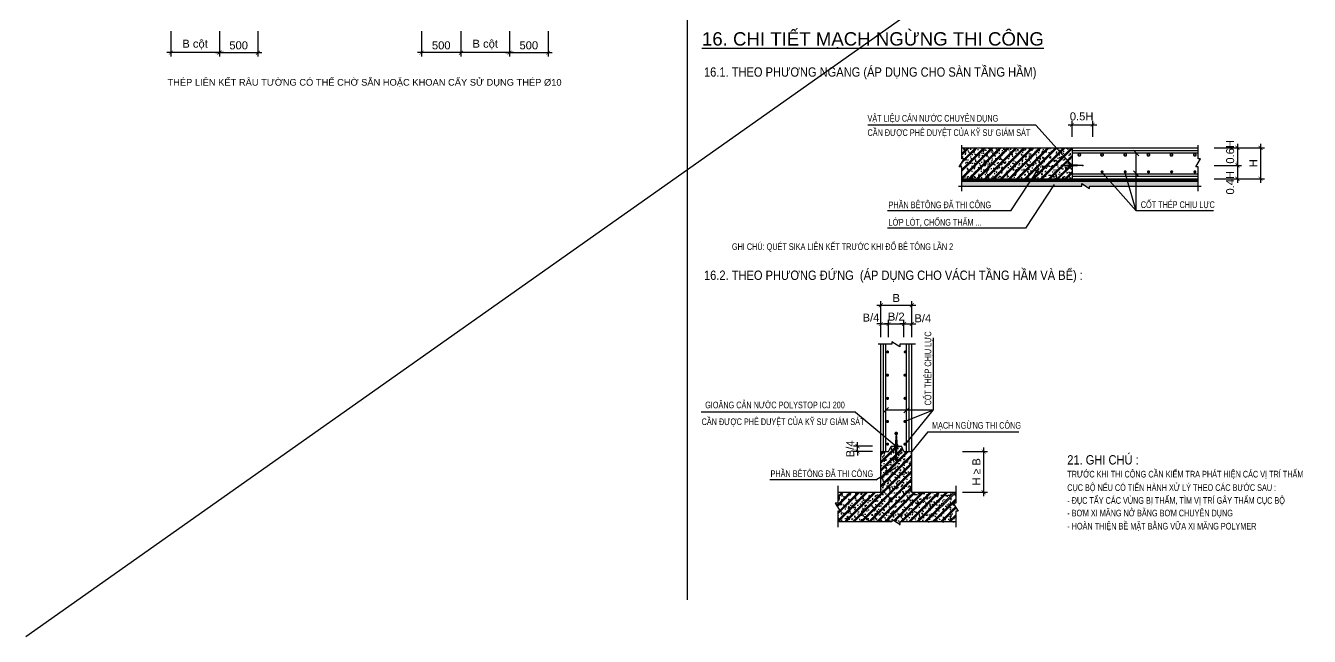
# Model space of a CAD drawing. Header units: millimetres. Extents: x -241424 to 696054, y -125618 to 93710.
# Drawn here: x 201026 to 249154, y -3 to 22912 of the extents above; entities that cross this region are included whole.
import ezdxf
from ezdxf.enums import TextEntityAlignment as Align

# ---------------------------------------------------------------- set-up
doc = ezdxf.new("R2010")
doc.units = ezdxf.units.MM
doc.header["$LTSCALE"] = 7
doc.header["$PDMODE"] = 3
doc.layers.get('0').update_dxf_attribs({"linetype": 'CONTINUOUS'})
doc.layers.get('Defpoints').update_dxf_attribs({"color": 6, "linetype": 'CONTINUOUS'})
for name, color, linetype in [('CDC_02_DIM', 1, 'CONTINUOUS'), ('CDC_03_BORDER', 3, 'CONTINUOUS'), ('CDC_05_STEEL', 4, 'CONTINUOUS'), ('CDC_06_TEXT', 2, 'CONTINUOUS'), ('CDC_10_HATCH', 251, 'CONTINUOUS'), ('CDC_11_NOTE', 8, 'CONTINUOUS')]:
    doc.layers.add(name, color=color, linetype=linetype)
doc.layers.add('KCS_Plotter', color=11, linetype='CONTINUOUS', plot=False)
doc.styles.add('ARIAL', font='arial.ttf')
doc.dimstyles.new('DIM1-25', dxfattribs={"dimscale": 1.2, "dimtxt": 250, "dimasz": 125, "dimexe": 125, "dimexo": 0.06, "dimgap": 100, "dimtad": 1, "dimdec": 0, "dimzin": 0, "dimdsep": 46, "dimtxsty": 'ARIAL', "dimblk": 'ARCHTICK', "dimcen": 100, "dimdle": 125, "dimclrd": 256, "dimclre": 1, "dimclrt": 2, "dimadec": 0, "dimazin": 0, "dimtfac": 1, "dimtdec": 0, "dimtix": 1, "dimtmove": 2, "dimatfit": 0, "dimfxl": 1, "dimtolj": 1, "dimtzin": 0, "dimarcsym": 0})

# ---------------------------------------------------------------- blocks, each defined once
blk = doc.blocks.new('_ArchTick')
at = {"color": 0, "linetype": 'ByBlock', "const_width": 0.15}
blk.add_lwpolyline([(-0.5, -0.5), (0.5, 0.5)], dxfattribs=at)
blk = doc.blocks.new('*D243')
at = {"layer": 'CDC_02_DIM', "color": 1, "lineweight": -2, "transparency": 16777216}
for p, q in [((206467, 22703), (206467, 21749)), ((208287, 22703), (208287, 21749))]:
    blk.add_line(p, q, dxfattribs=at)
at = {"layer": 'CDC_02_DIM', "lineweight": -2, "transparency": 16777216}
blk.add_line((208437, 21899), (206317, 21899), dxfattribs=at)
at = {"layer": 'Defpoints', "color": 0, "transparency": 16777216}
for p in [(206467, 22703), (208287, 22703), (206467, 21899)]:
    blk.add_point(p, dxfattribs=at)
at = {"layer": 'CDC_02_DIM', "lineweight": -2, "transparency": 16777216, "xscale": 150, "yscale": 150, "zscale": 150, "rotation": 180}
blk.add_blockref('_ArchTick', (206467, 21899), dxfattribs=at)
at = {"layer": 'CDC_02_DIM', "lineweight": -2, "transparency": 16777216, "xscale": 150, "yscale": 150, "zscale": 150}
blk.add_blockref('_ArchTick', (208287, 21899), dxfattribs=at)
at = {"layer": 'CDC_02_DIM', "color": 2, "transparency": 16777216, "insert": (207377, 22203), "char_height": 300, "attachment_point": 5, "style": 'ARIAL'}
blk.add_mtext('\\A1;B cột', dxfattribs=at)
blk = doc.blocks.new('*D244')
at = {"layer": 'CDC_02_DIM', "color": 1, "lineweight": -2, "transparency": 16777216}
for p, q in [((208287, 22703), (208287, 21749)), ((209736, 22703), (209736, 21749))]:
    blk.add_line(p, q, dxfattribs=at)
at = {"layer": 'CDC_02_DIM', "lineweight": -2, "transparency": 16777216}
blk.add_line((208137, 21899), (209886, 21899), dxfattribs=at)
at = {"layer": 'Defpoints', "color": 0, "transparency": 16777216}
for p in [(208287, 22703), (209736, 22703), (209736, 21899)]:
    blk.add_point(p, dxfattribs=at)
at = {"layer": 'CDC_02_DIM', "lineweight": -2, "transparency": 16777216, "xscale": 150, "yscale": 150, "zscale": 150, "rotation": 180}
blk.add_blockref('_ArchTick', (208287, 21899), dxfattribs=at)
at = {"layer": 'CDC_02_DIM', "lineweight": -2, "transparency": 16777216, "xscale": 150, "yscale": 150, "zscale": 150}
blk.add_blockref('_ArchTick', (209736, 21899), dxfattribs=at)
at = {"layer": 'CDC_02_DIM', "color": 2, "transparency": 16777216, "insert": (209011, 22172), "char_height": 300, "attachment_point": 5, "style": 'ARIAL'}
blk.add_mtext('\\A1;500', dxfattribs=at)
blk = doc.blocks.new('*D245')
at = {"layer": 'CDC_02_DIM', "color": 1, "lineweight": -2, "transparency": 16777216}
for p, q in [((217346, 22703), (217346, 21749)), ((219166, 22703), (219166, 21749))]:
    blk.add_line(p, q, dxfattribs=at)
at = {"layer": 'CDC_02_DIM', "lineweight": -2, "transparency": 16777216}
blk.add_line((219316, 21899), (217196, 21899), dxfattribs=at)
at = {"layer": 'Defpoints', "color": 0, "transparency": 16777216}
for p in [(217346, 22703), (219166, 22703), (217346, 21899)]:
    blk.add_point(p, dxfattribs=at)
at = {"layer": 'CDC_02_DIM', "lineweight": -2, "transparency": 16777216, "xscale": 150, "yscale": 150, "zscale": 150, "rotation": 180}
blk.add_blockref('_ArchTick', (217346, 21899), dxfattribs=at)
at = {"layer": 'CDC_02_DIM', "lineweight": -2, "transparency": 16777216, "xscale": 150, "yscale": 150, "zscale": 150}
blk.add_blockref('_ArchTick', (219166, 21899), dxfattribs=at)
at = {"layer": 'CDC_02_DIM', "color": 2, "transparency": 16777216, "insert": (218256, 22203), "char_height": 300, "attachment_point": 5, "style": 'ARIAL'}
blk.add_mtext('\\A1;B cột', dxfattribs=at)
blk = doc.blocks.new('*D246')
at = {"layer": 'CDC_02_DIM', "color": 1, "lineweight": -2, "transparency": 16777216}
for p, q in [((215868, 22703), (215868, 21749)), ((217346, 22703), (217346, 21749))]:
    blk.add_line(p, q, dxfattribs=at)
at = {"layer": 'CDC_02_DIM', "lineweight": -2, "transparency": 16777216}
blk.add_line((217496, 21899), (215718, 21899), dxfattribs=at)
at = {"layer": 'Defpoints', "color": 0, "transparency": 16777216}
for p in [(215868, 22703), (217346, 22703), (215868, 21899)]:
    blk.add_point(p, dxfattribs=at)
at = {"layer": 'CDC_02_DIM', "lineweight": -2, "transparency": 16777216, "xscale": 150, "yscale": 150, "zscale": 150, "rotation": 180}
blk.add_blockref('_ArchTick', (215868, 21899), dxfattribs=at)
at = {"layer": 'CDC_02_DIM', "lineweight": -2, "transparency": 16777216, "xscale": 150, "yscale": 150, "zscale": 150}
blk.add_blockref('_ArchTick', (217346, 21899), dxfattribs=at)
at = {"layer": 'CDC_02_DIM', "color": 2, "transparency": 16777216, "insert": (216607, 22172), "char_height": 300, "attachment_point": 5, "style": 'ARIAL'}
blk.add_mtext('\\A1;500', dxfattribs=at)
blk = doc.blocks.new('*D247')
at = {"layer": 'CDC_02_DIM', "color": 1, "lineweight": -2, "transparency": 16777216}
for p, q in [((219166, 22703), (219166, 21749)), ((220615, 22703), (220615, 21749))]:
    blk.add_line(p, q, dxfattribs=at)
at = {"layer": 'CDC_02_DIM', "lineweight": -2, "transparency": 16777216}
blk.add_line((219016, 21899), (220765, 21899), dxfattribs=at)
at = {"layer": 'Defpoints', "color": 0, "transparency": 16777216}
for p in [(219166, 22703), (220615, 22703), (220615, 21899)]:
    blk.add_point(p, dxfattribs=at)
at = {"layer": 'CDC_02_DIM', "lineweight": -2, "transparency": 16777216, "xscale": 150, "yscale": 150, "zscale": 150, "rotation": 180}
blk.add_blockref('_ArchTick', (219166, 21899), dxfattribs=at)
at = {"layer": 'CDC_02_DIM', "lineweight": -2, "transparency": 16777216, "xscale": 150, "yscale": 150, "zscale": 150}
blk.add_blockref('_ArchTick', (220615, 21899), dxfattribs=at)
at = {"layer": 'CDC_02_DIM', "color": 2, "transparency": 16777216, "insert": (219890, 22172), "char_height": 300, "attachment_point": 5, "style": 'ARIAL'}
blk.add_mtext('\\A1;500', dxfattribs=at)
blk = doc.blocks.new('*D263')
at = {"layer": 'CDC_02_DIM', "color": 1, "lineweight": -2, "transparency": 16777216}
for p, q in [((240259, 18738), (240259, 19344)), ((241033, 18738), (241033, 19344))]:
    blk.add_line(p, q, dxfattribs=at)
at = {"layer": 'CDC_02_DIM', "lineweight": -2, "transparency": 16777216}
blk.add_line((240109, 19194), (241183, 19194), dxfattribs=at)
at = {"layer": 'Defpoints', "color": 0, "transparency": 16777216}
for p in [(241033, 19194), (240259, 18738), (241033, 18738)]:
    blk.add_point(p, dxfattribs=at)
at = {"layer": 'CDC_02_DIM', "lineweight": -2, "transparency": 16777216, "xscale": 150, "yscale": 150, "zscale": 150, "rotation": 180}
blk.add_blockref('_ArchTick', (240259, 19194), dxfattribs=at)
at = {"layer": 'CDC_02_DIM', "lineweight": -2, "transparency": 16777216, "xscale": 150, "yscale": 150, "zscale": 150}
blk.add_blockref('_ArchTick', (241033, 19194), dxfattribs=at)
at = {"layer": 'CDC_02_DIM', "color": 2, "transparency": 16777216, "insert": (240617, 19507), "char_height": 300, "attachment_point": 5, "style": 'ARIAL'}
blk.add_mtext('\\A1;0.5H', dxfattribs=at)
blk = doc.blocks.new('*D264')
at = {"layer": 'CDC_02_DIM', "color": 1, "lineweight": -2, "transparency": 16777216}
for p, q in [((245592, 18327), (247477, 18327)), ((246460, 17168), (247477, 17168))]:
    blk.add_line(p, q, dxfattribs=at)
at = {"layer": 'CDC_02_DIM', "lineweight": -2, "transparency": 16777216}
blk.add_line((247327, 18477), (247327, 17018), dxfattribs=at)
at = {"layer": 'Defpoints', "color": 0, "transparency": 16777216}
for p in [(245592, 18327), (246460, 17168), (247327, 17168)]:
    blk.add_point(p, dxfattribs=at)
at = {"layer": 'CDC_02_DIM', "lineweight": -2, "transparency": 16777216, "xscale": 150, "yscale": 150, "zscale": 150}
for p, rotation in [((247327, 18327), 90), ((247327, 17168), 270)]:
    blk.add_blockref('_ArchTick', p, dxfattribs=dict(at, rotation=rotation))
at = {"layer": 'CDC_02_DIM', "color": 2, "transparency": 16777216, "insert": (247057, 17748), "char_height": 300, "attachment_point": 5, "rotation": 90, "style": 'ARIAL'}
blk.add_mtext('\\A1;H', dxfattribs=at)
blk = doc.blocks.new('*D265')
at = {"layer": 'CDC_02_DIM', "color": 1, "lineweight": -2, "transparency": 16777216}
for p, q in [((245592, 18327), (246610, 18327)), ((245592, 17665), (246610, 17665))]:
    blk.add_line(p, q, dxfattribs=at)
at = {"layer": 'CDC_02_DIM', "lineweight": -2, "transparency": 16777216}
blk.add_line((246460, 18477), (246460, 17515), dxfattribs=at)
at = {"layer": 'Defpoints', "color": 0, "transparency": 16777216}
for p in [(245592, 18327), (245592, 17665), (246460, 17665)]:
    blk.add_point(p, dxfattribs=at)
at = {"layer": 'CDC_02_DIM', "lineweight": -2, "transparency": 16777216, "xscale": 150, "yscale": 150, "zscale": 150}
for p, rotation in [((246460, 18327), 90), ((246460, 17665), 270)]:
    blk.add_blockref('_ArchTick', p, dxfattribs=dict(at, rotation=rotation))
at = {"layer": 'CDC_02_DIM', "color": 2, "transparency": 16777216, "insert": (246187, 18177), "char_height": 300, "attachment_point": 5, "rotation": 90, "style": 'ARIAL'}
blk.add_mtext('\\A1;0.6H', dxfattribs=at)
blk = doc.blocks.new('*D266')
at = {"layer": 'CDC_02_DIM', "lineweight": -2, "transparency": 16777216}
for p, q in [((246460, 17665), (246460, 17815)), ((246460, 17665), (246460, 17167)), ((246460, 17167), (246460, 17017))]:
    blk.add_line(p, q, dxfattribs=at)
at = {"layer": 'CDC_02_DIM', "color": 1, "lineweight": -2, "transparency": 16777216}
for p, q in [((245592, 17665), (246610, 17665)), ((245592, 17167), (246610, 17167))]:
    blk.add_line(p, q, dxfattribs=at)
at = {"layer": 'Defpoints', "color": 0, "transparency": 16777216}
for p in [(245592, 17665), (245592, 17167), (246460, 17167)]:
    blk.add_point(p, dxfattribs=at)
at = {"layer": 'CDC_02_DIM', "lineweight": -2, "transparency": 16777216, "xscale": 150, "yscale": 150, "zscale": 150}
for p, rotation in [((246460, 17665), 270), ((246460, 17167), 90)]:
    blk.add_blockref('_ArchTick', p, dxfattribs=dict(at, rotation=rotation))
at = {"layer": 'CDC_02_DIM', "color": 2, "transparency": 16777216, "insert": (246187, 17018), "char_height": 300, "attachment_point": 5, "rotation": 90, "style": 'ARIAL'}
blk.add_mtext('\\A1;0.4H', dxfattribs=at)
blk = doc.blocks.new('*D267')
at = {"layer": 'CDC_02_DIM', "lineweight": -2, "transparency": 16777216}
for p, q in [((232220, 7128), (232220, 7278)), ((232220, 6935), (232220, 7128)), ((232220, 6935), (232220, 6785))]:
    blk.add_line(p, q, dxfattribs=at)
at = {"layer": 'CDC_02_DIM', "color": 1, "lineweight": -2, "transparency": 16777216}
for p, q in [((232778, 7128), (232070, 7128)), ((232778, 6935), (232070, 6935))]:
    blk.add_line(p, q, dxfattribs=at)
at = {"layer": 'Defpoints', "color": 0, "transparency": 16777216}
for p in [(232220, 7128), (232778, 7128), (232778, 6935)]:
    blk.add_point(p, dxfattribs=at)
at = {"layer": 'CDC_02_DIM', "lineweight": -2, "transparency": 16777216, "xscale": 150, "yscale": 150, "zscale": 150}
for p, rotation in [((232220, 7128), 270), ((232220, 6935), 90)]:
    blk.add_blockref('_ArchTick', p, dxfattribs=dict(at, rotation=rotation))
at = {"layer": 'CDC_02_DIM', "color": 2, "transparency": 16777216, "insert": (231944, 7032), "char_height": 300, "attachment_point": 5, "rotation": 90, "style": 'ARIAL'}
blk.add_mtext('\\A1;B/4', dxfattribs=at)
blk = doc.blocks.new('*D271')
at = {"layer": 'CDC_02_DIM', "lineweight": -2, "transparency": 16777216}
for p, q in [((233377, 11718), (233227, 11718)), ((233377, 11718), (233957, 11718)), ((233957, 11718), (234107, 11718))]:
    blk.add_line(p, q, dxfattribs=at)
at = {"layer": 'CDC_02_DIM', "color": 1, "lineweight": -2, "transparency": 16777216}
for p, q in [((233377, 11222), (233377, 11868)), ((233957, 11222), (233957, 11868))]:
    blk.add_line(p, q, dxfattribs=at)
at = {"layer": 'Defpoints', "color": 0, "transparency": 16777216}
for p in [(233957, 11718), (233377, 11222), (233957, 11222)]:
    blk.add_point(p, dxfattribs=at)
at = {"layer": 'CDC_02_DIM', "lineweight": -2, "transparency": 16777216, "xscale": 150, "yscale": 150, "zscale": 150}
blk.add_blockref('_ArchTick', (233377, 11718), dxfattribs=at)
at = {"layer": 'CDC_02_DIM', "lineweight": -2, "transparency": 16777216, "xscale": 150, "yscale": 150, "zscale": 150, "rotation": 180}
blk.add_blockref('_ArchTick', (233957, 11718), dxfattribs=at)
at = {"layer": 'CDC_02_DIM', "color": 2, "transparency": 16777216, "insert": (233667, 11993), "char_height": 300, "attachment_point": 5, "style": 'ARIAL'}
blk.add_mtext('\\A1;B/2', dxfattribs=at)
blk = doc.blocks.new('*D272')
at = {"layer": 'CDC_02_DIM', "lineweight": -2, "transparency": 16777216}
for p, q in [((233087, 11718), (232937, 11718)), ((233087, 11718), (233377, 11718)), ((233377, 11718), (233527, 11718))]:
    blk.add_line(p, q, dxfattribs=at)
at = {"layer": 'CDC_02_DIM', "color": 1, "lineweight": -2, "transparency": 16777216}
for p, q in [((233087, 11222), (233087, 11868)), ((233377, 11222), (233377, 11868))]:
    blk.add_line(p, q, dxfattribs=at)
at = {"layer": 'Defpoints', "color": 0, "transparency": 16777216}
for p in [(233377, 11718), (233087, 11222), (233377, 11222)]:
    blk.add_point(p, dxfattribs=at)
at = {"layer": 'CDC_02_DIM', "lineweight": -2, "transparency": 16777216, "xscale": 150, "yscale": 150, "zscale": 150}
blk.add_blockref('_ArchTick', (233087, 11718), dxfattribs=at)
at = {"layer": 'CDC_02_DIM', "lineweight": -2, "transparency": 16777216, "xscale": 150, "yscale": 150, "zscale": 150, "rotation": 180}
blk.add_blockref('_ArchTick', (233377, 11718), dxfattribs=at)
at = {"layer": 'CDC_02_DIM', "color": 2, "transparency": 16777216, "insert": (232720, 11956), "char_height": 300, "attachment_point": 5, "style": 'ARIAL'}
blk.add_mtext('\\A1;B/4', dxfattribs=at)
blk = doc.blocks.new('*D273')
at = {"layer": 'CDC_02_DIM', "color": 1, "lineweight": -2, "transparency": 16777216}
for p, q in [((233087, 11222), (233087, 12573)), ((234247, 11222), (234247, 12573))]:
    blk.add_line(p, q, dxfattribs=at)
at = {"layer": 'CDC_02_DIM', "lineweight": -2, "transparency": 16777216}
blk.add_line((232937, 12423), (234397, 12423), dxfattribs=at)
at = {"layer": 'Defpoints', "color": 0, "transparency": 16777216}
for p in [(234247, 12423), (233087, 11222), (234247, 11222)]:
    blk.add_point(p, dxfattribs=at)
at = {"layer": 'CDC_02_DIM', "lineweight": -2, "transparency": 16777216, "xscale": 150, "yscale": 150, "zscale": 150, "rotation": 180}
blk.add_blockref('_ArchTick', (233087, 12423), dxfattribs=at)
at = {"layer": 'CDC_02_DIM', "lineweight": -2, "transparency": 16777216, "xscale": 150, "yscale": 150, "zscale": 150}
blk.add_blockref('_ArchTick', (234247, 12423), dxfattribs=at)
at = {"layer": 'CDC_02_DIM', "color": 2, "transparency": 16777216, "insert": (233667, 12693), "char_height": 300, "attachment_point": 5, "style": 'ARIAL'}
blk.add_mtext('\\A1;B', dxfattribs=at)
blk = doc.blocks.new('*D274')
at = {"layer": 'CDC_02_DIM', "lineweight": -2, "transparency": 16777216}
for p, q in [((233957, 11718), (233807, 11718)), ((233957, 11718), (234247, 11718)), ((234247, 11718), (234397, 11718))]:
    blk.add_line(p, q, dxfattribs=at)
at = {"layer": 'CDC_02_DIM', "color": 1, "lineweight": -2, "transparency": 16777216}
for p, q in [((233957, 11222), (233957, 11868)), ((234247, 11222), (234247, 11868))]:
    blk.add_line(p, q, dxfattribs=at)
at = {"layer": 'Defpoints', "color": 0, "transparency": 16777216}
for p in [(234247, 11718), (233957, 11222), (234247, 11222)]:
    blk.add_point(p, dxfattribs=at)
at = {"layer": 'CDC_02_DIM', "lineweight": -2, "transparency": 16777216, "xscale": 150, "yscale": 150, "zscale": 150}
blk.add_blockref('_ArchTick', (233957, 11718), dxfattribs=at)
at = {"layer": 'CDC_02_DIM', "lineweight": -2, "transparency": 16777216, "xscale": 150, "yscale": 150, "zscale": 150, "rotation": 180}
blk.add_blockref('_ArchTick', (234247, 11718), dxfattribs=at)
at = {"layer": 'CDC_02_DIM', "color": 2, "transparency": 16777216, "insert": (234663, 11930), "char_height": 300, "attachment_point": 5, "style": 'ARIAL'}
blk.add_mtext('\\A1;B/4', dxfattribs=at)
blk = doc.blocks.new('*D275')
at = {"layer": 'CDC_02_DIM', "color": 1, "lineweight": -2, "transparency": 16777216}
for p, q in [((236154, 6935), (237091, 6935)), ((236154, 5403), (237091, 5403))]:
    blk.add_line(p, q, dxfattribs=at)
at = {"layer": 'CDC_02_DIM', "lineweight": -2, "transparency": 16777216}
blk.add_line((236941, 7085), (236941, 5253), dxfattribs=at)
at = {"layer": 'Defpoints', "color": 0, "transparency": 16777216}
for p in [(236154, 6935), (236154, 5403), (236941, 5403)]:
    blk.add_point(p, dxfattribs=at)
at = {"layer": 'CDC_02_DIM', "lineweight": -2, "transparency": 16777216, "xscale": 150, "yscale": 150, "zscale": 150}
for p, rotation in [((236941, 6935), 90), ((236941, 5403), 270)]:
    blk.add_blockref('_ArchTick', p, dxfattribs=dict(at, rotation=rotation))
at = {"layer": 'CDC_02_DIM', "color": 2, "transparency": 16777216, "insert": (236671, 6169), "char_height": 300, "attachment_point": 5, "rotation": 90, "style": 'ARIAL'}
blk.add_mtext('\\A1;H {\\A0;\\fSymbol|b0|i0|c2|p17;³ }B', dxfattribs=at)

msp = doc.modelspace()

# ---------------------------------------------------------------- hatches: boundary and pattern name
at = {"layer": 'CDC_10_HATCH', "ltscale": 30}
h = msp.add_hatch(dxfattribs=at)
h.set_pattern_fill('BT-01', color=256, scale=50, style=0, pattern_type=2)
h.set_pattern_definition([(50, (-140983.4, -125246.84), (358.6301, -31.37607), [37.5, -412.5]), (355, (-140983.4, -125246.84), (-69.37567, 376.09607), [30, -330]), (100.4514, (-140953.53, -125249.46), (289.2547, 344.71977), [31.8701, -350.57106]), (46.1842, (-140983.4, -125146.84), (533.62052, -82.7595), [56.25, -618.75]), (96.6356, (-140938.94, -125153.74), (467.33135, 487.05894), [47.80514, -525.8565]), (351.1842, (-140983.4, -125146.84), (467.331, 487.0593), [45, -495]), (21, (-140933.4, -125171.84), (298.45353, -201.30945), [37.5, -412.5]), (326, (-140933.4, -125171.84), (121.65767, 362.57502), [30, -330]), (71.4514, (-140908.54, -125188.62), (420.1113, 161.26525), [31.8701, -350.57106]), (37.5, (-140983.41, -125246.84), (6.079928, 166.446927), [0, -326, 0, -335, 0, -331.25]), (7.5, (-140983.41, -125246.84), (131.53477, 197.205856), [0, -191, 0, -318.5, 0, -126.25]), (327.5, (-141094.91, -125246.84), (266.91122, -11.277436), [0, -125, 0, -390, 0, -517.5]), (317.5, (-141144.91, -125246.84), (291.59308, 50.05249), [0, -162.5, 0, -259, 0, -367.5]), (45, (-140983.41, -125246.84), (-150.26019, 150.26019), []), (45, (-140983.41, -125185.6), (-150.26019, 150.26019), [])])
h.paths.add_polyline_path([(240259.4, 18327.1), (239806.7, 18327.1), (240259.4, 17981.9)], flags=17)
h.paths.add_polyline_path([(240259.4, 17167), (240259.4, 17981.9), (239806.7, 18327.1), (236122.6, 18327.1), (236122.7, 17909.2), (236209.9, 17909.2), (236026.4, 17617.7), (236122.7, 17617.7), (236122.7, 17167)])
at = {"layer": 'CDC_10_HATCH'}
h = msp.add_hatch(dxfattribs=at)
h.set_pattern_fill('AR-CONC', color=256, scale=1.933578, style=0)
h.set_pattern_definition([(50, (179766.27, -32742.86), (352.2683, -30.8195), [36.8347, -405.1813]), (355, (179766.27, -32742.86), (-68.1448, 369.423), [29.4677, -324.145]), (100.451, (179795.62, -32745.43), (284.1248, 338.6018), [31.3046, -344.351]), (46.1842, (179766.27, -32644.64), (524.1525, -81.2921), [55.252, -607.772]), (96.6356, (179809.95, -32651.4), (459.0397, 478.4167), [46.957, -516.5264]), (351.184, (179766.27, -32644.64), (459.0404, 478.416), [44.2016, -486.2176]), (21, (179815.38, -32669.2), (293.1592, -197.7384), [36.8347, -405.1813]), (326, (179815.38, -32669.2), (119.499, 356.1418), [29.4677, -324.145]), (71.4514, (179839.8, -32685.67), (412.6575, 158.4043), [31.3046, -344.351]), (37.5, (179766.27, -32742.86), (5.97206, 163.49379), [0, -320.21603, 0, -329.05635, 0, -325.3729]), (7.5, (179766.27, -32742.86), (129.20105, 193.707), [0, -187.61123, 0, -312.8491, 0, -124.01004]), (327.5, (179656.75, -32742.86), (262.17503, -11.07697), [0, -122.7822, 0, -383.08053, 0, -508.3184]), (317.5, (179607.63, -32742.86), (286.41937, 49.1641), [0, -159.6169, 0, -254.40476, 0, -360.9797])])
h.paths.add_polyline_path([(238609.9, 16900.3), (238754, 17118.7), (236122.7, 17118.7), (236122.7, 16900.3)])
h.paths.add_polyline_path([(241790, 16900.3), (241596.5, 17118.7), (238754, 17118.7), (238609.9, 16900.3)])
h.paths.add_polyline_path([(241596.5, 17118.7), (241790, 16900.3), (242378.8, 16900.3), (242315.7, 17118.7)])
h.paths.add_polyline_path([(242315.7, 17118.7), (242378.8, 16900.3), (242663.7, 16900.3), (242663.7, 17118.7)])
h.paths.add_polyline_path([(242663.7, 17118.7), (242663.7, 16900.3), (244989.5, 16900.3), (244989.5, 17118.7)])
at = {"layer": 'CDC_10_HATCH', "ltscale": 30}
h = msp.add_hatch(dxfattribs=at)
h.set_pattern_fill('BT-01', color=256, scale=50, style=0, pattern_type=2)
h.set_pattern_definition([(50, (-150951.1, -127807.7), (358.6301, -31.37607), [37.5, -412.5]), (355, (-150951.1, -127807.7), (-69.37567, 376.09607), [30, -330]), (100.4514, (-150921.23, -127810.32), (289.2547, 344.71977), [31.8701, -350.57106]), (46.1842, (-150951.1, -127707.7), (533.62052, -82.7595), [56.25, -618.75]), (96.6356, (-150906.64, -127714.6), (467.33135, 487.05894), [47.80514, -525.8565]), (351.1842, (-150951.1, -127707.7), (467.331, 487.0593), [45, -495]), (21, (-150901.1, -127732.7), (298.45353, -201.30945), [37.5, -412.5]), (326, (-150901.1, -127732.7), (121.65767, 362.57502), [30, -330]), (71.4514, (-150876.24, -127749.5), (420.1113, 161.26525), [31.8701, -350.57106]), (37.5, (-150951.11, -127807.71), (6.079928, 166.446927), [0, -326, 0, -335, 0, -331.25]), (7.5, (-150951.11, -127807.7), (131.53477, 197.205856), [0, -191, 0, -318.5, 0, -126.25]), (327.5, (-151062.61, -127807.71), (266.91122, -11.277436), [0, -125, 0, -390, 0, -517.5]), (317.5, (-151112.61, -127807.7), (291.59308, 50.05249), [0, -162.5, 0, -259, 0, -367.5]), (45, (-150951.11, -127807.7), (-150.26019, 150.26019), []), (45, (-150951.11, -127746.46), (-150.26019, 150.26019), [])])
h.paths.add_polyline_path([(235896.5, 5406.3), (234247.1, 5406.3), (234247.1, 6935.1), (233957.1, 6935.1), (233860.4, 7128.5), (233723.7, 7128.5, -0.4142136), (233667, 7071.9, -0.4142136), (233610.4, 7128.5), (233473.7, 7128.5), (233377, 6935.1), (233087, 6935.1), (233087, 5406.3), (231478.1, 5406.3), (231478.1, 4990.4), (231381.7, 4990.4), (231565.2, 4699), (231478.1, 4699), (231478, 4295.3), (233504.9, 4295.5), (233504.9, 4382.6), (233796.4, 4199.1), (233796.4, 4295.5), (235896.5, 4295.5), (235896.5, 4699), (235983.6, 4699), (235800.1, 4990.4), (235896.5, 4990.4)])
h.paths.add_polyline_path([(233667, 6611.1, -1), (233667, 6679.1, -1)], flags=16)

# ---------------------------------------------------------------- linework, layer by layer
at = {"layer": 'CDC_03_BORDER'}
for p, q in [((225840.2, 1362.7), (225840.2, 55115.3)), ((236122.6, 18327.1), (244989.3, 18327.1)), ((240259.4, 18327.1), (240259.4, 17664.9)), ((240259.4, 17664.9), (240259.4, 17167)), ((236122.6, 17167), (244989.5, 17167)), ((236122.6, 17118.7), (244989.5, 17118.7)), ((236122.6, 17074.2), (244989.5, 17074.2)), ((233087, 5406.3), (233087, 10963.1)), ((234247.1, 5406.3), (234247.1, 10963.3)), ((233087, 6935.1), (233377, 6935.1)), ((233377, 6935.1), (233473.7, 7128.5)), ((233473.7, 7128.5), (233860.4, 7128.5)), ((233957.1, 6935.1), (233860.4, 7128.5)), ((233957.1, 6935.1), (234247.1, 6935.1)), ((231478.1, 5406.3), (233087, 5406.3)), ((234247.1, 5406.3), (235896.5, 5406.3))]:
    msp.add_line(p, q, dxfattribs=at)
for points in [[(236122.7, 16699.1), (236122.7, 17617.7), (236026.4, 17617.7), (236209.9, 17909.2), (236122.7, 17909.2), (236122.5, 18426.8)], [(244989.5, 16699.1), (244989.5, 17617.7), (244893.1, 17617.7), (245076.6, 17909.2), (244989.5, 17909.2), (244989.3, 18426.8)], [(236006.9, 16889.2), (240622.9, 16889.2), (240622.9, 16985.6), (240914.4, 16802.1), (240914.4, 16889.2), (245098.2, 16889.4)], [(234391, 10963.3), (233796.4, 10963.3), (233796.4, 10866.9), (233504.9, 11050.4), (233504.9, 10963.3), (232987.3, 10963.1)], [(231478.1, 5640), (231478.1, 4990.4), (231381.7, 4990.4), (231565.2, 4699), (231478.1, 4699), (231477.9, 4090.7)], [(235896.5, 5640), (235896.5, 4990.4), (235800.1, 4990.4), (235983.6, 4699), (235896.5, 4699), (235896.4, 4090.7)], [(235896.5, 4295.5), (233796.4, 4295.5), (233796.4, 4199.1), (233504.9, 4382.6), (233504.9, 4295.5), (231478.1, 4295.3)]]:
    msp.add_lwpolyline(points, dxfattribs=at)
for points, const_width in [([(239843.6, 17664.9, 1), (239875.1, 17664.9, 1)], 31.5), ([(240221.9, 17663.9, 1), (240296.8, 17665.9, 1)], 45), ([(240677.4, 17664.9, -1), (240641.4, 17664.9, -1)], 36), ([(233667, 7071.9, 1), (233667, 7185.1, 1)], 68)]:
    msp.add_lwpolyline(points, format="xyb", close=True, dxfattribs=dict(at, const_width=const_width))
at = {"layer": 'CDC_05_STEEL'}
for p, q in [((240259.4, 18230.5), (244989.3, 18230.5)), ((240259.4, 18136.1), (244989.3, 18136.1)), ((239859.4, 17664.9), (240259.4, 17693.9)), ((239859.4, 17664.9), (240259.4, 17635.9)), ((240659.4, 17664.9), (240259.4, 17693.9)), ((240659.4, 17664.9), (240259.4, 17635.9)), ((240259.4, 17358), (244989.3, 17358)), ((240259.4, 17263.7), (244989.3, 17263.7)), ((233183.6, 6935.1), (233183.6, 10963.2)), ((233278, 6935.1), (233278, 10963.2)), ((234056.1, 6935.1), (234056.1, 10963.3)), ((234150.4, 6935.1), (234150.4, 10963.3)), ((233667, 7611.9), (233632, 7128.5)), ((233667, 7611.9), (233702.1, 7128.5)), ((233667, 6645.1), (233632, 7128.5)), ((233667, 6645.1), (233702.1, 7128.5))]:
    msp.add_line(p, q, dxfattribs=at)
for points, const_width in [([(240501.6, 18065, 1), (240559.6, 18065, 1)], 87), ([(241353.3, 18065, 1), (241411.4, 18065, 1)], 87), ([(242223, 18065, 1), (242281, 18065, 1)], 87), ([(243092.1, 18065, 1), (243150.1, 18065, 1)], 87), ([(243955.7, 18065, 1), (244013.7, 18065, 1)], 87), ([(244833.1, 18065, 1), (244891.1, 18065, 1)], 87), ([(241353.6, 17427.2, 1), (241411.6, 17427.2, 1)], 58), ([(242223.7, 17427.2, 1), (242281.7, 17427.2, 1)], 58), ([(243093.3, 17427.2, 1), (243151.3, 17427.2, 1)], 58), ([(243963.7, 17427.2, 1), (244021.7, 17427.2, 1)], 58), ([(244835.7, 17427.2, 1), (244893.7, 17427.2, 1)], 58), ([(233342.1, 10640.2, 1), (233342.1, 10698.2, 1)], 58), ([(234003.9, 10639.5, 1), (234003.9, 10697.5, 1)], 58), ([(233342.1, 9768.9, 1), (233342.1, 9826.9, 1)], 58), ([(233993.9, 9768.9, 1), (233993.9, 9826.9, 1)], 58), ([(233342.1, 8898, 1), (233342.1, 8956, 1)], 58), ([(233993.9, 8899.5, 1), (233993.9, 8957.5, 1)], 58), ([(233342.1, 8029.9, 1), (233342.1, 8087.9, 1)], 58), ([(233993.9, 8031.1, 1), (233993.9, 8089.1, 1)], 58), ([(233342.1, 7181.7, 1), (233342.1, 7239.7, 1)], 58), ([(233667, 7645.9, -1), (233667, 7577.9, -1)], 68), ([(233993.9, 7178.4, 1), (233993.9, 7236.4, 1)], 58), ([(233667, 6611.1, 1), (233667, 6679.1, 1)], 68)]:
    msp.add_lwpolyline(points, format="xyb", close=True, dxfattribs=dict(at, const_width=const_width))
at = {"layer": 'CDC_11_NOTE'}
for p, q in [((242561.2, 18237.7), (242766.2, 18032.6)), ((242663.7, 15963.3), (242663.7, 18135.1)), ((237959.7, 15963.3), (239027.3, 17581.2)), ((241401.3, 17387.1), (242663.7, 15963.3)), ((242663.7, 15963.3), (242252.1, 17387.1)), ((242561.2, 17459.6), (242766.2, 17254.5)), ((232140.5, 8403.9), (233667, 7128.5)), ((233176.4, 8384.2), (233381.5, 8589.3)), ((235056.1, 8486.8), (233278, 8486.8)), ((233954.5, 8384.2), (234159.6, 8589.3)), ((234027, 7224.4), (235056.1, 8486.8)), ((235056.1, 8486.8), (234027, 8075.1)), ((234848, 7669.5), (234247.1, 6935.1)), ((232896.6, 5875.5), (233657.6, 6344.9))]:
    msp.add_line(p, q, dxfattribs=at)
for points in [[(240259.4, 17664.9), (238894.9, 19174.5), (232606.4, 19174.5)], [(239586.7, 16948.7), (238511.6, 15319.5), (233338.1, 15319.5)], [(237959.7, 15963.3), (233338.1, 15963.3)], [(245556.1, 15963.3), (242663.7, 15963.3)], [(235056.1, 11197.6), (235056.1, 8486.8)], [(232140.5, 8403.9), (226356, 8403.9)], [(234848, 7669.5), (238266.8, 7669.5)], [(232896.6, 5875.5), (228921.5, 5875.5)]]:
    msp.add_lwpolyline(points, dxfattribs=at)
at = {"layer": 'KCS_Plotter'}
msp.add_line((201026, -2.5), (285126, 59397.5), dxfattribs=at)

# ---------------------------------------------------------------- texts
at = {"layer": 'CDC_06_TEXT', "color": 4, "style": 'ARIAL'}
msp.add_text('%%U16. CHI TIẾT MẠCH NGỪNG THI CÔNG', height=500, dxfattribs=at).set_placement((226382.3, 22166.4))
at = {"layer": 'CDC_06_TEXT', "color": 4, "style": 'ARIAL', "width": 0.85}
for s, p in [('16.1. THEO PHƯƠNG NGANG (ÁP DỤNG CHO SÀN TẦNG HẦM)', (226458.3, 21172)), ('16.2. THEO PHƯƠNG ĐỨNG  (ÁP DỤNG CHO VÁCH TẦNG HẦM VÀ BỂ) :', (226458.3, 13546.9))]:
    msp.add_text(s, height=350, dxfattribs=at).set_placement(p, align=Align.MIDDLE_LEFT)
at = {"layer": 'CDC_06_TEXT', "style": 'ARIAL'}
msp.add_text('THÉP LIÊN KẾT RÂU TƯỜNG CÓ THỂ CHỜ SẴN HOẶC KHOAN CẤY SỬ DỤNG THÉP %%C10', height=250, dxfattribs=at).set_placement((206341.8, 20660.8))
for s, height, width, p in [('VẬT LIỆU CẢN NƯỚC CHUYÊN DỤNG', 250, 0.75, (232589.3, 19435.9)), ('CẦN ĐƯỢC PHÊ DUYỆT CỦA KỸ SƯ GIÁM SÁT', 250, 0.75, (232589.3, 18898.2)), ('PHẦN BÊTÔNG ĐÃ THI CÔNG ', 250, 0.75, (233377.3, 16187.3)), ('CỐT THÉP CHỊU LỰC', 250, 0.75, (242835, 16195.4)), ('LỚP LÓT, CHỐNG THẤM ...', 250, 0.75, (233377.3, 15532.9)), ('GHI CHÚ: QUÉT SIKA LIÊN KẾT TRƯỚC KHI ĐỔ BÊ TÔNG LẦN 2', 250, 0.75, (227505.1, 14621.2)), ('GIOĂNG CẢN NƯỚC POLYSTOP ICJ 200', 250, 0.75, (226502, 8679.9)), ('CẦN ĐƯỢC PHÊ DUYỆT CỦA KỸ SƯ GIÁM SÁT', 250, 0.75, (226369.1, 8049.9)), ('MẠCH NGỪNG THI CÔNG', 250, 0.75, (235008.5, 7913.8)), ('21. GHI CHÚ :', 350, 0.85, (240078, 6620.2)), ('PHẦN BÊTÔNG ĐÃ THI CÔNG ', 250, 0.75, (228954.3, 6099.5))]:
    msp.add_text(s, height=height, dxfattribs=dict(at, width=width)).set_placement(p, align=Align.MIDDLE_LEFT)
at = {"layer": 'CDC_06_TEXT', "style": 'ARIAL', "width": 0.75}
msp.add_text('CỐT THÉP CHỊU LỰC', height=250, rotation=90, dxfattribs=at).set_placement((234854.6, 8664.1), align=Align.MIDDLE_LEFT)
for s, p in [('TRƯỚC KHI THI CÔNG CẦN KIỂM TRA PHÁT HIỆN CÁC VỊ TRÍ THẤM ', (240078, 5958.2)), ('CỤC BỘ NẾU CÓ TIẾN HÀNH XỬ LÝ THEO CÁC BƯỚC SAU : ', (240078, 5453.5)), ('- ĐỤC TẨY CÁC VÙNG BỊ THẤM, TÌM VỊ TRÍ GÂY THẤM CỤC BỘ', (240078, 4970.9)), ('- BƠM XI MĂNG NỞ BẰNG BƠM CHUYÊN DỤNG', (240078, 4498)), ('- HOÀN THIỆN BỀ MẶT BẰNG VỮA XI MĂNG POLYMER', (240078, 4006.6))]:
    msp.add_text(s, height=250, dxfattribs=at).set_placement(p)

# ---------------------------------------------------------------- dimensions: what is measured, and where the dimension line sits
at = {"layer": 'CDC_02_DIM'}
for base, p1, p2, text, picture, middle in [((206467.1, 21898.7), (208287.1, 22703.1), (206467.1, 22703.1), 'B cột', '*D243', (207377.1, 22202.8)), ((209735.6, 21898.7), (208287.1, 22703.1), (209735.6, 22703.1), '500', '*D244', (209011.3, 22171.9)), ((215868, 21898.7), (217346, 22703.1), (215868, 22703.1), '500', '*D246', (216607, 22171.9)), ((217346, 21898.7), (219166, 22703.1), (217346, 22703.1), 'B cột', '*D245', (218256, 22202.8)), ((220614.5, 21898.7), (219166, 22703.1), (220614.5, 22703.1), '500', '*D247', (219890.3, 22171.9))]:
    dim = msp.add_linear_dim(base=base, p1=p1, p2=p2, text=text, dimstyle='DIM1-25', override={"dimtxsty": 'ARIAL'}, dxfattribs=at)
    dim.commit()
    dim.dimension.update_dxf_attribs({"geometry": picture, "text_midpoint": middle})
for base, p1, p2, angle, text, picture, middle in [((241032.8, 19194.5), (240259.4, 18738.3), (241032.8, 18738.3), 180, '0.5H', '*D263', (240616.7, 19506.5)), ((246459.7, 17664.9), (245592.4, 18327.1), (245592.4, 17664.9), 90, '0.6H', '*D265', (246186.6, 18177.3)), ((246459.7, 17167), (245592.4, 17664.9), (245592.4, 17167), 90, '0.4H', '*D266', (246186.6, 17018.1)), ((233377, 11717.5), (233087, 11222.2), (233377, 11222.2), 180, 'B/4', '*D272', (232719.5, 11956.1)), ((234247.1, 11717.5), (233957.1, 11222.2), (234247.1, 11222.2), 180, 'B/4', '*D274', (234662.5, 11930))]:
    dim = msp.add_linear_dim(base=base, p1=p1, p2=p2, angle=angle, text=text, dimstyle='DIM1-25', override={"dimtxsty": 'ARIAL'}, dxfattribs=at)
    dim.commit()
    dim.dimension.update_dxf_attribs({"geometry": picture, "text_midpoint": middle, "dimtype": 160})
for base, p1, p2, angle, text, picture, middle in [((247327.1, 17168), (245592.4, 18327.1), (246459.7, 17168), 90, 'H', '*D264', (247057.1, 17747.5)), ((234247.1, 12422.9), (233087, 11222.2), (234247.1, 11222.2), 180, 'B', '*D273', (233667, 12692.9)), ((233957.1, 11717.5), (233377, 11222.2), (233957.1, 11222.2), 180, 'B/2', '*D271', (233667, 11992.7)), ((232219.6, 7128.5), (232778, 6935.1), (232778, 7128.5), 270, 'B/4', '*D267', (231944.5, 7031.8)), ((236941.2, 5402.9), (236154, 6935.1), (236154, 5402.9), 90, 'H {\\A0;\\fSymbol|b0|i0|c2|p17;³ }B', '*D275', (236671.2, 6169))]:
    dim = msp.add_linear_dim(base=base, p1=p1, p2=p2, angle=angle, text=text, dimstyle='DIM1-25', override={"dimtxsty": 'ARIAL'}, dxfattribs=at)
    dim.commit()
    dim.dimension.update_dxf_attribs({"geometry": picture, "text_midpoint": middle})

doc.saveas('drawing.dxf')
